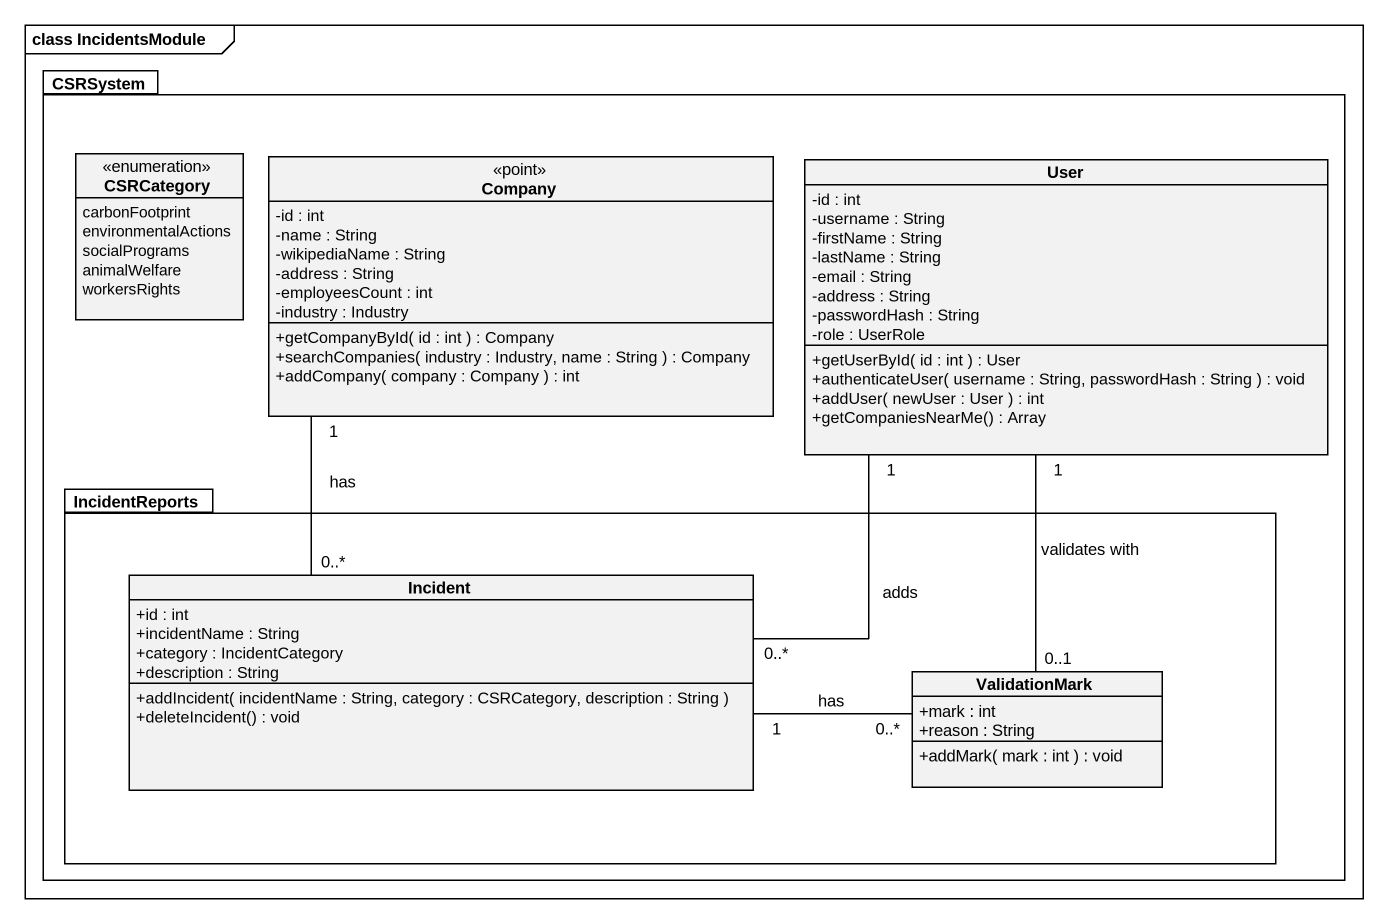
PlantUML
@startuml
mainframe class IncidentsModule
hide circle
hide empty members
skinparam classAttributeIconSize 0
package CSRSystem {
  enum CSRCategory {
    carbonFootprint
    environmentalActions
    socialPrograms
    animalWelfare
    workersRights
  }
  class Company <<point>> {
    -id : int
    -name : String
    -wikipediaName : String
    -address : String
    -employeesCount : int
    -industry : Industry
    +getCompanyById( id : int ) : Company
    +searchCompanies( industry : Industry, name : String ) : Company
    +addCompany( company : Company ) : int
  }
  class User {
    -id : int
    -username : String
    -firstName : String
    -lastName : String
    -email : String
    -address : String
    -passwordHash : String
    -role : UserRole
    +getUserById( id : int ) : User
    +authenticateUser( username : String, passwordHash : String ) : void
    +addUser( newUser : User ) : int
    +getCompaniesNearMe() : Array
  }
  package IncidentReports {
    class Incident {
      +id : int
      +incidentName : String
      +category : IncidentCategory
      +description : String
      +addIncident( incidentName : String, category : CSRCategory, description : String )
      +deleteIncident() : void
    }
    class ValidationMark {
      +mark : int
      +reason : String
      +addMark( mark : int ) : void
    }
  }
}
Company "1" -- "0..*" Incident : has
User "1" -- "0..*" Incident : adds
User "1" -- "0..1" ValidationMark : validates with
Incident "1" -right- "0..*" ValidationMark : has
@enduml
